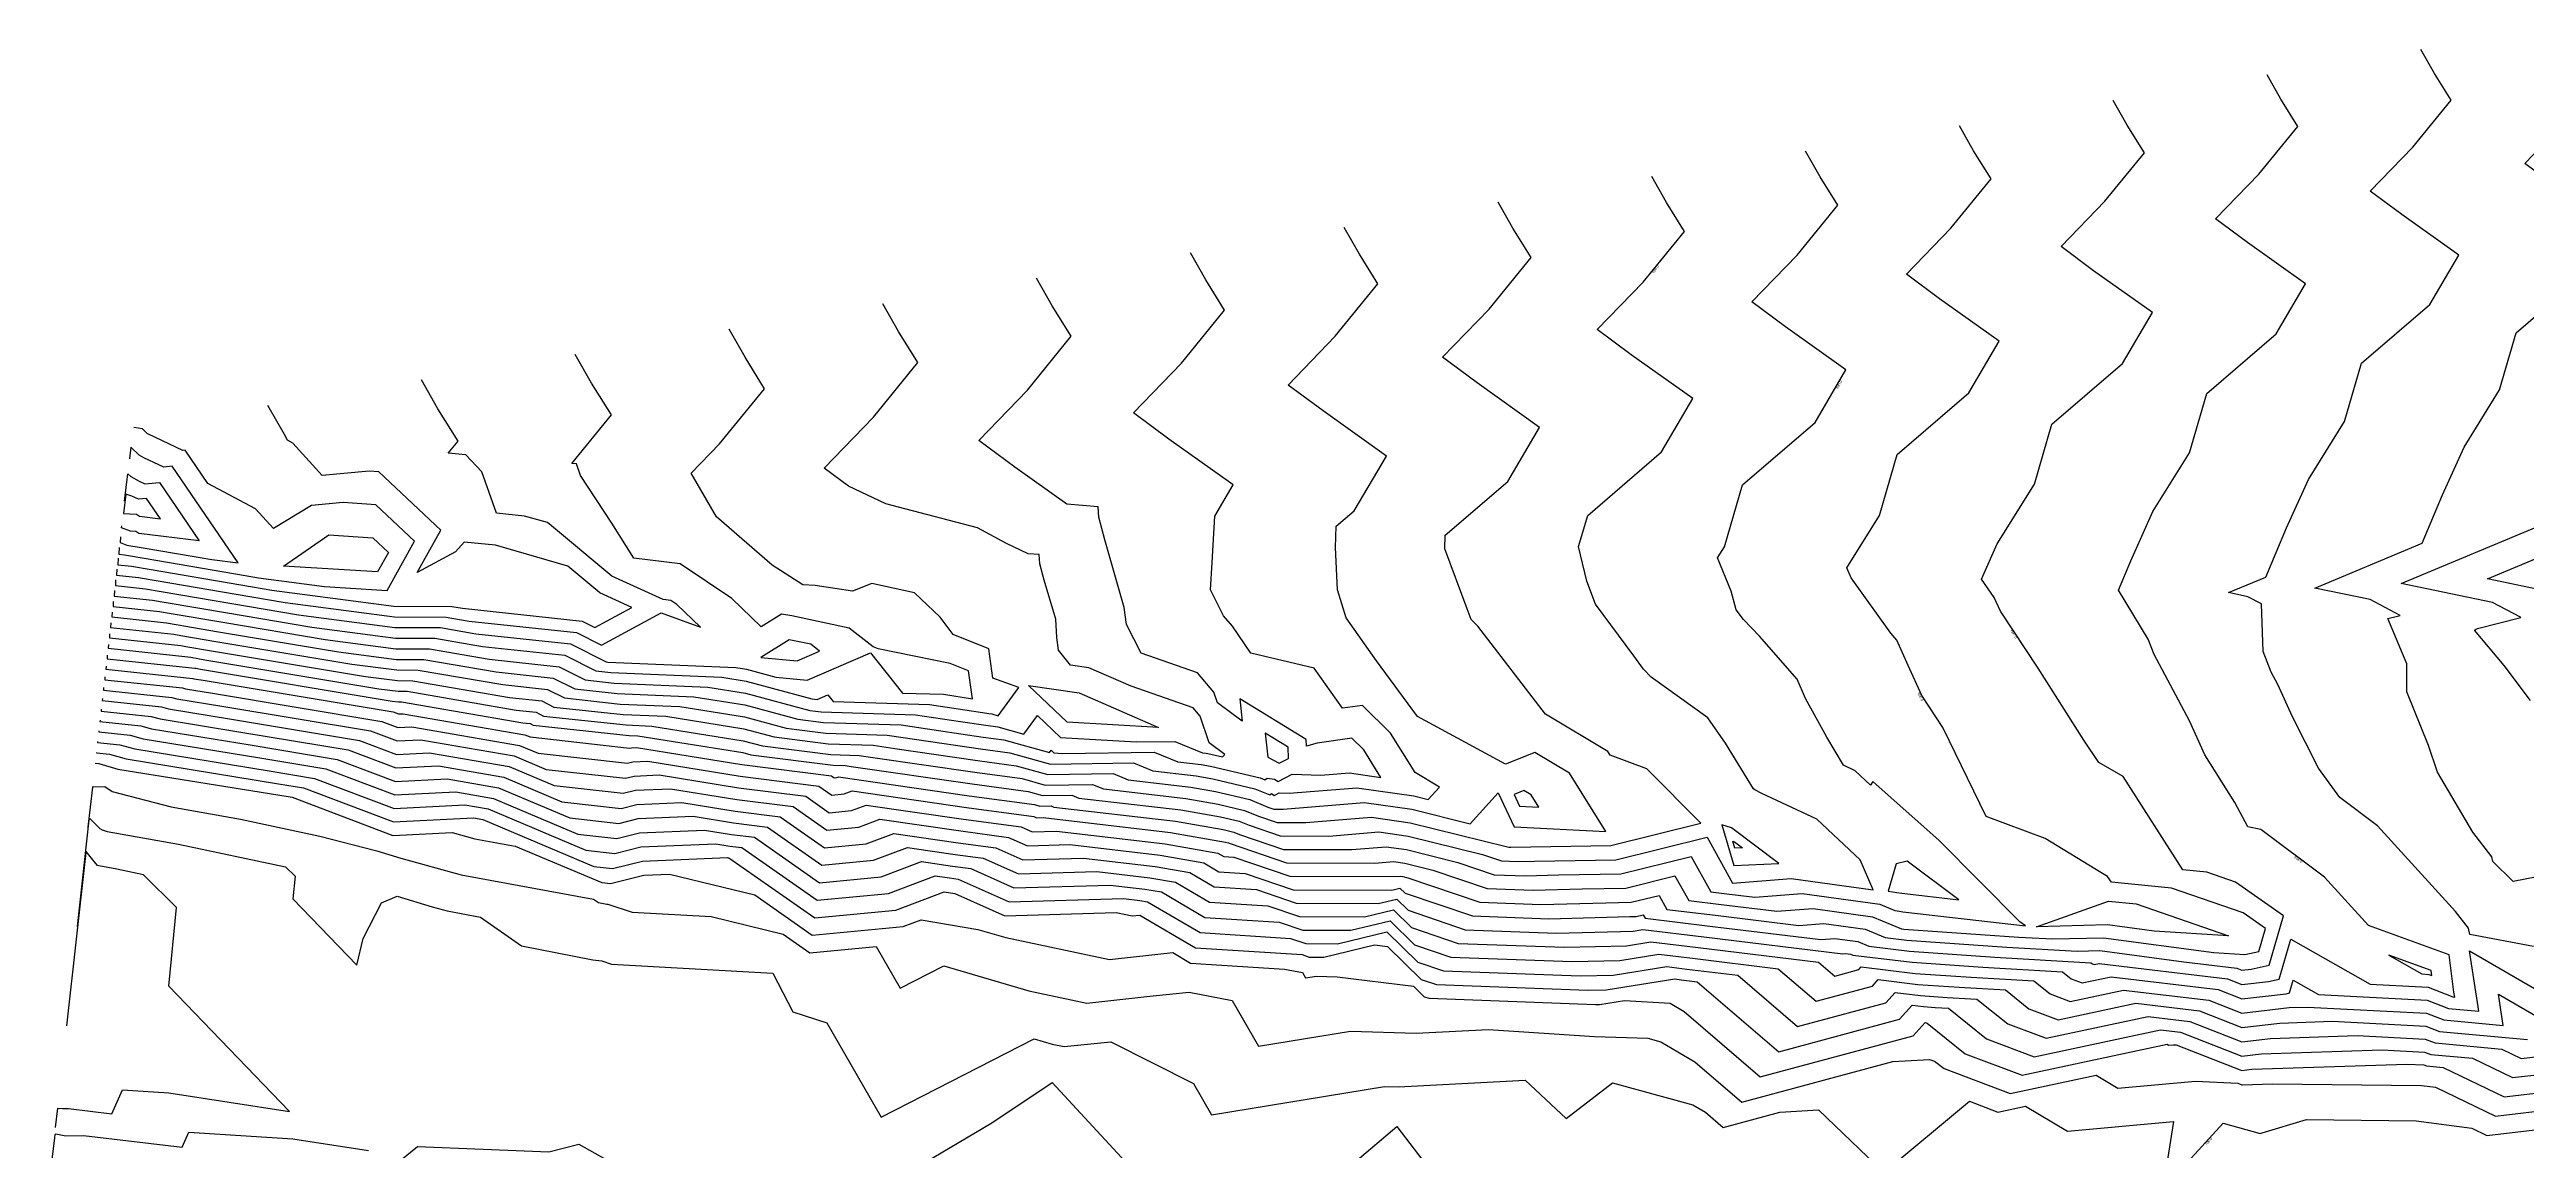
# Model space of a CAD drawing. Extents: x 1684434 to 1702565, y 997334 to 1000228.
# Drawn here: x 1697658.3 to 1698121.1, y 999621.2 to 999826.9 of the extents above; entities that cross this region are included whole.
import ezdxf

# ---------------------------------------------------------------- set-up
doc = ezdxf.new("R2010")
doc.units = 0
doc.layers.add('Default', color=7, linetype='Continuous')

msp = doc.modelspace()

# ---------------------------------------------------------------- linework, layer by layer
at = {"layer": 'Default'}
for points in [[(1698122.36, 999659.28), (1698110.47, 999661.49), (1698110.23, 999662.72), (1698107.82, 999665.83), (1698093.21, 999681.85), (1698086.21, 999687.09), (1698082.24, 999692.6), (1698077.36, 999702.17), (1698074.61, 999708.23), (1698073.37, 999710.55), (1698071.89, 999714.37), (1698071.54, 999723.3), (1698069, 999724.64), (1698065.41, 999725.39), (1698072.38, 999728.3), (1698076.25, 999737.5), (1698080.35, 999746.56), (1698087.07, 999757.4), (1698090.23, 999768.27), (1698102.99, 999779.25), (1698108.41, 999788.46), (1698097.77, 999796.04), (1698091.88, 999800.39), (1698099.82, 999808.62), (1698106.98, 999817.4), (1698103.87, 999822.4), (1698101.33, 999826.87)], [(1697668.15, 999705.62), (1697668.13, 999705.23), (1697679.19, 999704.05), (1697680.5, 999703.68), (1697692.25, 999701.77), (1697716.18, 999697.78), (1697723.11, 999695.16), (1697729.28, 999695.46), (1697744.13, 999692.9), (1697752.53, 999689.35), (1697765.47, 999687.9), (1697767.75, 999688.48), (1697774.29, 999688.75), (1697786.68, 999686.76), (1697797.2, 999685.43), (1697803.51, 999681), (1697809.49, 999681.57), (1697813.42, 999683.05), (1697828.54, 999680.87), (1697837.44, 999679.66), (1697840.99, 999678.09), (1697848.93, 999678.31), (1697865.79, 999676.35), (1697873.94, 999674.91), (1697876.77, 999673.25), (1697881.65, 999672.94), (1697890.62, 999669.87), (1697909.08, 999669.83), (1697910.59, 999670.19), (1697911.54, 999669.26), (1697924.15, 999664.99), (1697938.4, 999664.46), (1697953.52, 999664.86), (1697954.7, 999664.88), (1697956.01, 999665.21), (1697956.38, 999664.54), (1697968.46, 999663.1), (1697989.24, 999660.57), (1697991.86, 999660.77), (1697996.15, 999660.18), (1697998.22, 999659.31), (1698005.79, 999658.38), (1698021.75, 999657.28), (1698039.69, 999656.25), (1698039.96, 999656.03), (1698040.3, 999655.9), (1698041.21, 999656.1), (1698065.2, 999653.21), (1698067.89, 999652.16), (1698072.9, 999652.75), (1698074.89, 999653.18), (1698077.05, 999660.67), (1698091.87, 999652.21), (1698102.68, 999651.65), (1698107.3, 999649.85), (1698107.66, 999649.82), (1698107.51, 999650.77), (1698106.65, 999657.71), (1698091.58, 999663.19), (1698083.34, 999672.22), (1698071.42, 999681.14), (1698069.04, 999681.61), (1698066.56, 999686.18), (1698060.99, 999695.1), (1698058.12, 999701.43), (1698051.52, 999713.82), (1698050.42, 999716.67), (1698044.82, 999725.87), (1698047.12, 999731.32), (1698051.28, 999740.53), (1698058.1, 999751.54), (1698061.32, 999762.58), (1698074.28, 999773.73), (1698079.79, 999783.1), (1698068.97, 999790.8), (1698063, 999795.22), (1698071.06, 999803.58), (1698078.34, 999812.5), (1698075.17, 999817.58), (1698072.6, 999822.12)], [(1697668.38, 999707.64), (1697668.36, 999707.18), (1697681.14, 999705.81), (1697682.08, 999705.55), (1697690.49, 999704.18), (1697718.27, 999699.56), (1697723.23, 999697.68), (1697727.64, 999697.9), (1697745.1, 999694.88), (1697751.04, 999692.37), (1697765.86, 999690.72), (1697767.5, 999691.13), (1697772.16, 999691.32), (1697787, 999688.94), (1697799.59, 999687.34), (1697803.97, 999684.27), (1697808.11, 999684.67), (1697810.83, 999685.7), (1697829.06, 999683.06), (1697839.79, 999681.61), (1697841.84, 999680.7), (1697846.42, 999680.83), (1697866.75, 999678.46), (1697876.57, 999676.73), (1697877.66, 999676.1), (1697879.52, 999675.98), (1697890.02, 999672.39), (1697910.15, 999672.34), (1697910.78, 999672.39), (1697911.15, 999672.34), (1697912.08, 999672.11), (1697925.51, 999667.56), (1697936.94, 999667.13), (1697949.08, 999667.45), (1697953.76, 999667.53), (1697959, 999668.83), (1697960.47, 999666.19), (1697969.53, 999665.11), (1697985.12, 999663.21), (1697989.82, 999663.57), (1697997.53, 999662.51), (1698001.25, 999660.94), (1698005.27, 999660.45), (1698023.97, 999659.16), (1698037.1, 999658.41), (1698041.33, 999658.51), (1698057.04, 999656.39), (1698066.96, 999655.2), (1698067.89, 999654.83), (1698069.63, 999655.04), (1698072.98, 999655.77), (1698075.65, 999665.01), (1698066.72, 999671.3), (1698061.35, 999673.15), (1698056.85, 999673.59), (1698045.69, 999691.07), (1698041.19, 999693.64), (1698038.34, 999697.82), (1698029.82, 999711.27), (1698022.78, 999721.94), (1698021.64, 999724.51), (1698019.24, 999727.92), (1698022.2, 999734.49), (1698029.14, 999745.68), (1698032.41, 999756.89), (1698045.57, 999768.22), (1698051.17, 999777.74), (1698040.18, 999785.55), (1698034.11, 999790.05), (1698042.3, 999798.54), (1698049.69, 999807.6), (1698046.48, 999812.76), (1698043.86, 999817.37)], [(1697668.6, 999709.65), (1697668.58, 999709.13), (1697683.09, 999707.58), (1697683.66, 999707.42), (1697688.73, 999706.6), (1697720.37, 999701.33), (1697723.35, 999700.2), (1697725.99, 999700.33), (1697746.08, 999696.86), (1697749.55, 999695.4), (1697766.26, 999693.53), (1697767.24, 999693.77), (1697770.04, 999693.89), (1697787.32, 999691.11), (1697801.98, 999689.25), (1697804.42, 999687.55), (1697806.73, 999687.77), (1697808.25, 999688.34), (1697829.58, 999685.25), (1697842.15, 999683.56), (1697842.69, 999683.31), (1697843.91, 999683.35), (1697867.71, 999680.58), (1697878.02, 999678.76), (1697878.58, 999678.63), (1697878.87, 999678.51), (1697889.42, 999674.9), (1697905.87, 999674.86), (1697909.4, 999675.15), (1697911.48, 999674.85), (1697916.73, 999673.55), (1697926.86, 999670.12), (1697935.48, 999669.8), (1697944.64, 999670.04), (1697952.82, 999670.19), (1697961.98, 999672.45), (1697964.56, 999667.84), (1697970.61, 999667.11), (1697980.99, 999665.85), (1697987.79, 999666.38), (1697998.9, 999664.84), (1698004.28, 999662.58), (1698004.75, 999662.52), (1698026.2, 999661.04), (1698032.54, 999660.68), (1698042.04, 999660.91), (1698062.67, 999658.13), (1698068.43, 999657.78), (1698071.08, 999658.35), (1698072.31, 999662.64), (1698068.17, 999665.57), (1698054.74, 999670.19), (1698043.51, 999671.28), (1698042.81, 999672.38), (1698041.52, 999673.12), (1698031.17, 999679.43), (1698020.14, 999683.54), (1698012.01, 999700.18), (1698008.07, 999706.15), (1698005.56, 999711.81), (1698003.45, 999716.53), (1698002.31, 999717.84), (1697994.88, 999728.16), (1697994.11, 999730.04), (1698000.18, 999739.82), (1698003.49, 999751.21), (1698016.86, 999762.71), (1698022.55, 999772.37), (1698011.39, 999780.31), (1698005.22, 999784.88), (1698013.54, 999793.49), (1698021.05, 999802.7), (1698017.78, 999807.93), (1698015.12, 999812.62)], [(1698126.56, 999801.28), (1698120.77, 999805.57), (1698128.58, 999813.66)], [(1697668.83, 999711.67), (1697668.8, 999711.08), (1697685.04, 999709.35), (1697685.24, 999709.3), (1697686.96, 999709.02), (1697722.46, 999703.1), (1697723.46, 999702.72), (1697724.35, 999702.77), (1697747.06, 999698.85), (1697748.07, 999698.42), (1697766.66, 999696.34), (1697766.99, 999696.42), (1697767.91, 999696.46), (1697787.63, 999693.29), (1697804.38, 999691.17), (1697804.88, 999690.82), (1697805.35, 999690.86), (1697805.66, 999690.98), (1697830.11, 999687.45), (1697842.28, 999685.8), (1697843.32, 999685.51), (1697845.45, 999685.54), (1697845.94, 999685.34), (1697868.67, 999682.69), (1697877.55, 999681.13), (1697879.56, 999680.66), (1697880.63, 999680.22), (1697888.82, 999677.41), (1697901.58, 999677.38), (1697908.02, 999677.91), (1697911.82, 999677.37), (1697921.39, 999675), (1697928.21, 999672.69), (1697934.02, 999672.47), (1697940.19, 999672.64), (1697951.89, 999672.84), (1697964.97, 999676.07), (1697968.65, 999669.48), (1697971.68, 999669.12), (1697976.87, 999668.49), (1697985.75, 999669.18), (1698000.28, 999667.17), (1698003.08, 999665.99), (1698003.92, 999665.88), (1698004.53, 999665.77), (1698027.45, 999663.12), (1698026.39, 999663.91), (1698011.34, 999679.09), (1697998.92, 999690.11), (1697998.53, 999689.41), (1697995.65, 999692.12), (1697993.44, 999693.14), (1697990.32, 999698.4), (1697986.39, 999705.64), (1697984.8, 999709.2), (1697977.78, 999717.26), (1697974.8, 999720.37), (1697973.43, 999722.2), (1697972.48, 999725.68), (1697969.93, 999731.9), (1697971.21, 999733.96), (1697974.58, 999745.52), (1697988.15, 999757.2), (1697993.92, 999767.01), (1697982.6, 999775.07), (1697976.34, 999779.7), (1697984.79, 999788.45), (1697992.4, 999797.8), (1697989.09, 999803.11), (1697986.39, 999807.87)], [(1697669.05, 999713.68), (1697669.02, 999713.04), (1697685.42, 999711.29), (1697685.6, 999711.26), (1697686.46, 999711.11), (1697722.28, 999705.14), (1697723.48, 999704.98), (1697724.04, 999704.98), (1697746.72, 999701.06), (1697748.09, 999700.92), (1697748.61, 999700.65), (1697766.57, 999698.72), (1697768.18, 999698.65), (1697787.8, 999695.5), (1697789.29, 999695.1), (1697804.66, 999693.14), (1697806.94, 999693.07), (1697808.03, 999692.91), (1697830.63, 999689.64), (1697841.14, 999688.22), (1697843.81, 999687.47), (1697849.29, 999687.55), (1697850.57, 999687.02), (1697869.62, 999684.8), (1697877.07, 999683.49), (1697880.54, 999682.68), (1697882.39, 999681.92), (1697888.22, 999679.93), (1697897.3, 999679.91), (1697906.65, 999680.67), (1697912.15, 999679.88), (1697926.04, 999676.45), (1697929.57, 999675.26), (1697932.57, 999675.14), (1697935.75, 999675.23), (1697950.95, 999675.49), (1697967.96, 999679.7), (1697972.75, 999671.13), (1697983.71, 999671.98), (1697999.03, 999669.87), (1697996.56, 999675.48), (1697988.49, 999683.05), (1697978.19, 999687.84), (1697976.87, 999688.56), (1697976.63, 999688.71), (1697971.41, 999697.26), (1697968.09, 999702.03), (1697957.55, 999709.62), (1697956.12, 999711.11), (1697954.26, 999713.6), (1697947.15, 999723.22), (1697945.49, 999727.53), (1697943.98, 999734.03), (1697945.67, 999739.83), (1697959.44, 999751.69), (1697965.3, 999761.65), (1697953.8, 999769.83), (1697947.45, 999774.53), (1697956.03, 999783.41), (1697963.76, 999792.9), (1697960.39, 999798.29), (1697957.65, 999803.13)], [(1697669.28, 999715.7), (1697669.24, 999714.99), (1697684.1, 999713.4), (1697684.68, 999713.31), (1697687.3, 999712.86), (1697719.78, 999707.44), (1697723.38, 999706.97), (1697725.08, 999706.96), (1697745.46, 999703.44), (1697749.17, 999703.04), (1697750.56, 999702.34), (1697766, 999700.67), (1697770.8, 999700.47), (1697787.9, 999697.73), (1697791.49, 999696.76), (1697804.22, 999695.14), (1697809.56, 999694.98), (1697812.12, 999694.58), (1697831.15, 999691.83), (1697840, 999690.64), (1697844.31, 999689.44), (1697853.14, 999689.56), (1697855.19, 999688.71), (1697870.58, 999686.92), (1697876.6, 999685.86), (1697881.53, 999684.71), (1697884.16, 999683.63), (1697887.62, 999682.44), (1697893.02, 999682.43), (1697905.27, 999683.43), (1697912.49, 999682.4), (1697930.7, 999677.9), (1697930.92, 999677.82), (1697931.11, 999677.82), (1697931.31, 999677.82), (1697950.01, 999678.14), (1697966.8, 999682.29), (1697956.73, 999692.49), (1697949.89, 999695.04), (1697949.46, 999695.72), (1697937.81, 999702.66), (1697925.11, 999719.11), (1697923.88, 999720.35), (1697923.17, 999722.39), (1697918.96, 999733.56), (1697919.04, 999736.12), (1697930.73, 999746.18), (1697936.68, 999756.28), (1697925.01, 999764.59), (1697918.56, 999769.36), (1697927.27, 999778.37), (1697935.11, 999788), (1697931.7, 999793.47), (1697928.92, 999798.38)], [(1697669.5, 999717.71), (1697669.46, 999716.94), (1697682.79, 999715.52), (1697683.75, 999715.36), (1697688.13, 999714.6), (1697717.28, 999709.75), (1697723.29, 999708.96), (1697726.12, 999708.94), (1697744.21, 999705.82), (1697750.25, 999705.17), (1697752.51, 999704.02), (1697765.44, 999702.63), (1697773.42, 999702.3), (1697788, 999699.95), (1697793.69, 999698.42), (1697803.77, 999697.14), (1697812.18, 999696.88), (1697816.21, 999696.26), (1697831.67, 999694.03), (1697838.86, 999693.06), (1697844.81, 999691.4), (1697856.98, 999691.57), (1697859.81, 999690.4), (1697871.54, 999689.03), (1697876.12, 999688.22), (1697882.51, 999686.73), (1697885.92, 999685.33), (1697887.02, 999684.96), (1697888.74, 999684.95), (1697903.9, 999686.19), (1697912.83, 999684.91), (1697923.71, 999682.22), (1697928.93, 999688), (1697931.94, 999681.61), (1697949.08, 999680.79), (1697942.29, 999691.67), (1697935.78, 999695.55), (1697930.34, 999693.35), (1697913.87, 999702.26), (1697906.23, 999712.63), (1697900.56, 999720.68), (1697898.93, 999725.92), (1697898.56, 999733.85), (1697898.68, 999737.8), (1697902.02, 999740.67), (1697908.06, 999750.92), (1697896.22, 999759.34), (1697889.68, 999764.19), (1697898.51, 999773.33), (1697906.47, 999783.1), (1697903, 999788.65), (1697900.18, 999793.63)], [(1697669.72, 999719.73), (1697669.69, 999718.9), (1697681.47, 999717.64), (1697682.82, 999717.41), (1697688.97, 999716.35), (1697714.78, 999712.05), (1697723.19, 999710.94), (1697727.17, 999710.92), (1697742.95, 999708.2), (1697751.32, 999707.3), (1697754.46, 999705.71), (1697764.87, 999704.58), (1697776.03, 999704.12), (1697788.11, 999702.18), (1697795.89, 999700.08), (1697803.32, 999699.14), (1697814.8, 999698.79), (1697820.3, 999697.94), (1697832.19, 999696.22), (1697837.72, 999695.47), (1697845.3, 999693.36), (1697860.83, 999693.57), (1697864.43, 999692.08), (1697872.5, 999691.15), (1697875.65, 999690.59), (1697883.49, 999688.76), (1697886.26, 999687.62), (1697886.59, 999687.85), (1697887.11, 999687.51), (1697888.04, 999687.99), (1697889.89, 999687.92), (1697902.52, 999688.95), (1697913.16, 999687.42), (1697915.88, 999686.75), (1697917.98, 999689.07), (1697913.42, 999691.76), (1697908.85, 999699.14), (1697903.6, 999704.32), (1697899.85, 999703.79), (1697894.59, 999711.27), (1697882.72, 999714.07), (1697879.31, 999719.13), (1697877.64, 999721.09), (1697875.19, 999725.9), (1697875.5, 999731.01), (1697875.97, 999739.67), (1697879.43, 999745.56), (1697867.42, 999754.1), (1697860.79, 999759.01), (1697869.75, 999768.29), (1697877.82, 999778.2), (1697874.31, 999783.83), (1697871.45, 999788.88)], [(1697669.95, 999721.74), (1697669.91, 999720.85), (1697680.15, 999719.75), (1697681.9, 999719.47), (1697689.81, 999718.1), (1697712.28, 999714.35), (1697723.1, 999712.93), (1697728.21, 999712.91), (1697741.69, 999710.58), (1697752.4, 999709.43), (1697756.41, 999707.39), (1697764.3, 999706.54), (1697778.65, 999705.94), (1697788.21, 999704.41), (1697798.1, 999701.74), (1697802.87, 999701.14), (1697817.42, 999700.69), (1697824.39, 999699.62), (1697832.72, 999698.41), (1697836.59, 999697.89), (1697845.1, 999695.52), (1697845.39, 999695.93), (1697845.9, 999695.44), (1697847.56, 999695.35), (1697864.67, 999695.58), (1697869.06, 999693.77), (1697873.45, 999693.26), (1697875.17, 999692.96), (1697884.48, 999690.78), (1697885.36, 999690.42), (1697885.77, 999690.71), (1697887.16, 999690.54), (1697887.81, 999690.11), (1697890.47, 999691.5), (1697895.8, 999691.27), (1697901.15, 999691.71), (1697907.02, 999690.87), (1697903.82, 999696.02), (1697901.6, 999698.21), (1697895.11, 999697.29), (1697893.1, 999696.72), (1697893.07, 999697.97), (1697880.69, 999705.53), (1697881.12, 999701.37), (1697876.49, 999704.8), (1697875.81, 999706.81), (1697872.78, 999710.38), (1697862.22, 999714.06), (1697859.47, 999719.46), (1697859.03, 999722.64), (1697855.44, 999735.26), (1697854.33, 999739.52), (1697854.2, 999741.45), (1697848.35, 999741.95), (1697838.63, 999748.86), (1697831.9, 999753.84), (1697840.99, 999763.25), (1697849.18, 999773.3), (1697845.61, 999779.01), (1697842.71, 999784.13)], [(1698131.44, 999673.9), (1698118.61, 999671.4), (1698114.77, 999675.14), (1698114.6, 999676.04), (1698111.05, 999680.62), (1698104.44, 999691.84), (1698102.78, 999696.83), (1698098.72, 999706.85), (1698098.73, 999712.09), (1698095.19, 999720.56), (1698097.47, 999721.14), (1698097.45, 999721.15), (1698091.87, 999724.09), (1698081.53, 999726.24), (1698101.58, 999734.63), (1698105.39, 999743.68), (1698109.42, 999752.59), (1698116.03, 999763.26), (1698119.15, 999773.95), (1698131.7, 999784.76)], [(1697670.17, 999723.76), (1697670.13, 999722.8), (1697678.84, 999721.87), (1697680.97, 999721.52), (1697690.65, 999719.85), (1697709.78, 999716.66), (1697723, 999714.92), (1697729.25, 999714.89), (1697740.44, 999712.96), (1697753.48, 999711.56), (1697758.36, 999709.07), (1697763.74, 999708.49), (1697781.27, 999707.76), (1697788.31, 999706.63), (1697800.3, 999703.4), (1697802.42, 999703.13), (1697820.04, 999702.59), (1697828.48, 999701.29), (1697833.24, 999700.61), (1697835.45, 999700.31), (1697840.31, 999698.95), (1697842.85, 999702.41), (1697847.16, 999698.31), (1697861.28, 999697.49), (1697868.52, 999697.59), (1697873.68, 999695.46), (1697874.41, 999695.37), (1697874.7, 999695.32), (1697877.42, 999694.69), (1697877.85, 999695.13), (1697874.92, 999697.3), (1697873.23, 999702.34), (1697871.95, 999703.85), (1697860.34, 999707.9), (1697852.48, 999711.35), (1697849.04, 999711.84), (1697846.8, 999714.62), (1697846.46, 999717.01), (1697846.27, 999720.43), (1697844.11, 999727.75), (1697843.31, 999730.79), (1697843.2, 999732.49), (1697841.14, 999732.65), (1697837.06, 999734.56), (1697831.63, 999737.52), (1697816.9, 999741.34), (1697814.5, 999741.98), (1697807.55, 999745.31), (1697803.02, 999748.67), (1697812.23, 999758.21), (1697820.53, 999768.4), (1697816.92, 999774.19), (1697813.97, 999779.38)], [(1697670.4, 999725.77), (1697670.35, 999724.75), (1697677.52, 999723.99), (1697680.04, 999723.57), (1697691.49, 999721.59), (1697707.29, 999718.96), (1697722.91, 999716.91), (1697730.29, 999716.87), (1697739.18, 999715.34), (1697754.55, 999713.69), (1697760.32, 999710.76), (1697763.17, 999710.45), (1697783.88, 999709.58), (1697788.41, 999708.86), (1697800.72, 999705.54), (1697801.69, 999705.45), (1697803.66, 999706.3), (1697804.66, 999705.05), (1697822.66, 999704.5), (1697832.57, 999702.97), (1697833.76, 999702.8), (1697834.31, 999702.73), (1697835.53, 999702.39), (1697839.37, 999707.64), (1697834.54, 999709.44), (1697833.75, 999714.89), (1697827.1, 999717.56), (1697824.66, 999720.81), (1697819.9, 999725.35), (1697811.91, 999727.1), (1697808.28, 999725.64), (1697801.33, 999726.73), (1697799.01, 999726.83), (1697793.31, 999730.55), (1697782.9, 999739.56), (1697778.18, 999747.69), (1697783.47, 999753.17), (1697791.88, 999763.5), (1697788.22, 999769.37), (1697785.24, 999774.63)], [(1697670.62, 999727.79), (1697670.57, 999726.71), (1697676.21, 999726.1), (1697679.12, 999725.63), (1697692.32, 999723.34), (1697704.79, 999721.27), (1697722.81, 999718.89), (1697731.33, 999718.85), (1697737.92, 999717.71), (1697755.63, 999715.81), (1697762.27, 999712.44), (1697762.6, 999712.4), (1697786.5, 999711.41), (1697788.51, 999711.08), (1697793.98, 999709.61), (1697799.84, 999709.05), (1697811.66, 999714.14), (1697817.67, 999706.63), (1697825.28, 999706.4), (1697830.72, 999705.56), (1697829.97, 999710.8), (1697826.55, 999712.17), (1697813.1, 999714.87), (1697812.18, 999715.26), (1697807.68, 999718.78), (1697796.95, 999721.09), (1697795.06, 999721.36), (1697791.26, 999719.03), (1697785.73, 999724.29), (1697776.13, 999730.76), (1697767.42, 999731.86), (1697763.34, 999738.36), (1697757.48, 999747.26), (1697756.71, 999749.43), (1697755.84, 999749.52), (1697763.24, 999758.6), (1697759.53, 999764.55), (1697756.5, 999769.88)], [(1697670.85, 999729.8), (1697670.79, 999728.66), (1697674.89, 999728.22), (1697678.19, 999727.68), (1697693.16, 999725.09), (1697702.29, 999723.57), (1697722.72, 999720.88), (1697732.38, 999720.83), (1697736.67, 999720.09), (1697756.71, 999717.94), (1697761.42, 999715.55), (1697772.58, 999721.62), (1697779.91, 999718.95), (1697775.49, 999723.15), (1697774.36, 999723.91), (1697772.95, 999724.09), (1697763.32, 999728.48), (1697751.29, 999738.47), (1697747, 999739.71), (1697741.76, 999740.23), (1697739.02, 999747.96), (1697736.06, 999751.12), (1697732.75, 999751.43), (1697734.59, 999753.7), (1697730.83, 999759.73), (1697727.77, 999765.13)], [(1697671.07, 999731.82), (1697671.01, 999730.61), (1697673.58, 999730.34), (1697677.27, 999729.73), (1697694, 999726.84), (1697699.79, 999725.87), (1697722.62, 999722.87), (1697733.42, 999722.81), (1697735.41, 999722.47), (1697757.78, 999720.07), (1697760.14, 999718.87), (1697767.04, 999722.63), (1697761.09, 999725.34), (1697755.08, 999730.33), (1697741.6, 999734.25), (1697735.77, 999734.82), (1697734.12, 999733), (1697726.97, 999729.17), (1697731.38, 999737.09), (1697719.77, 999747.94), (1697718.02, 999748.06), (1697709.18, 999747.25), (1697703.73, 999753.3), (1697702.76, 999753.9), (1697702.14, 999754.91), (1697699.03, 999760.39)], [(1697671.3, 999733.83), (1697671.24, 999732.56), (1697672.26, 999732.45), (1697676.34, 999731.79), (1697694.84, 999728.58), (1697697.29, 999728.18), (1697709.66, 999726.55), (1697721.37, 999725.82), (1697726.48, 999735.01), (1697719.23, 999741.79), (1697713.11, 999742.21), (1697707.22, 999741.67), (1697700.1, 999737.35), (1697696.77, 999741.05), (1697687.84, 999745.77), (1697683.59, 999752), (1697683.2, 999751.96), (1697676.74, 999754.99), (1697676.6, 999755.07), (1697675.63, 999756.01), (1697674.05, 999756.25)], [(1697671.52, 999735.84), (1697671.47, 999734.78), (1697672.74, 999734.28), (1697675.41, 999733.84), (1697688.6, 999731.56), (1697693.51, 999730.97), (1697681.19, 999749), (1697679.64, 999748.84), (1697675.87, 999750.61), (1697675.02, 999751.07), (1697673.49, 999752.56), (1697673.23, 999750.4)], [(1697672.29, 999742.49), (1697672.9, 999747.58), (1697673.43, 999747.07), (1697675, 999746.22), (1697676.08, 999745.72), (1697678.79, 999746), (1697686.25, 999735.09), (1697674.96, 999736.44), (1697674.42, 999736.83), (1697673.38, 999736.87), (1697671.73, 999737.52), (1697671.75, 999737.86)], [(1698137.59, 999722.99), (1698113.77, 999727.95), (1698159.98, 999747.28)], [(1697676.4, 999743), (1697674.9, 999742.84), (1697673.66, 999743.39), (1697672.53, 999743.82), (1697672.1, 999740.18), (1697673.3, 999740.14), (1697674.52, 999740.07), (1697675.06, 999739.68), (1697678.99, 999739.2), (1697676.4, 999743)], [(1698121.85, 999705.25), (1698116.91, 999711.8), (1698111.36, 999718.39), (1698111.9, 999718.7), (1698120.04, 999720.77), (1698119.95, 999720.79), (1698114.73, 999723.54), (1698097.65, 999727.1), (1698130.78, 999740.95)], [(1697721.59, 999732.92), (1697719.54, 999729.25), (1697701.99, 999730.34), (1697710.43, 999736.2), (1697718.68, 999735.64), (1697721.59, 999732.92)], [(1697800.49, 999715.75), (1697797.07, 999716.48), (1697796.47, 999716.57), (1697791.15, 999713.3), (1697797.99, 999712.65), (1697802.16, 999714.44), (1697800.49, 999715.75)], [(1697865.46, 999700.18), (1697848.41, 999701.17), (1697841.21, 999708.03), (1697850.67, 999706.68), (1697865.46, 999700.18)], [(1697667.7, 999701.59), (1697667.69, 999701.32), (1697675.3, 999700.51), (1697677.35, 999699.93), (1697695.78, 999696.94), (1697711.99, 999694.24), (1697722.88, 999690.12), (1697732.57, 999690.59), (1697742.17, 999688.93), (1697755.5, 999683.31), (1697764.67, 999682.28), (1697768.27, 999683.18), (1697778.54, 999683.61), (1697786.04, 999682.41), (1697792.41, 999681.6), (1697802.6, 999674.46), (1697812.25, 999675.38), (1697818.59, 999677.77), (1697827.5, 999676.48), (1697832.74, 999675.77), (1697839.29, 999672.86), (1697853.94, 999673.28), (1697863.88, 999672.12), (1697868.68, 999671.28), (1697875.01, 999667.56), (1697885.91, 999666.87), (1697891.82, 999664.85), (1697903.98, 999664.82), (1697909.37, 999666.11), (1697912.74, 999662.81), (1697921.45, 999659.86), (1697941.32, 999659.12), (1697952.91, 999659.43), (1697957.48, 999660.14), (1697966.32, 999659.08), (1697988.78, 999656.35), (1697991.82, 999653.75), (1697996.31, 999654.95), (1697996.78, 999655.48), (1698006.84, 999654.25), (1698017.29, 999653.53), (1698029.04, 999652.85), (1698032.05, 999650.44), (1698035.81, 999649.01), (1698045.8, 999651.14), (1698061.7, 999649.22), (1698067.89, 999646.81), (1698076.76, 999647.86), (1698080.16, 999647.97), (1698102.42, 999646.81), (1698105.66, 999645.55), (1698116.72, 999644.54), (1698115.82, 999650.35), (1698125.92, 999644.5)], [(1697667.93, 999703.61), (1697667.91, 999703.27), (1697677.25, 999702.28), (1697678.93, 999701.81), (1697694.02, 999699.35), (1697714.08, 999696.01), (1697722.99, 999692.64), (1697730.92, 999693.03), (1697743.15, 999690.92), (1697754.01, 999686.33), (1697765.07, 999685.09), (1697768.01, 999685.83), (1697776.41, 999686.18), (1697786.36, 999684.58), (1697794.8, 999683.51), (1697803.06, 999677.73), (1697810.87, 999678.47), (1697816, 999680.41), (1697828.02, 999678.67), (1697835.09, 999677.72), (1697840.14, 999675.47), (1697851.44, 999675.8), (1697864.84, 999674.23), (1697871.31, 999673.09), (1697875.89, 999670.41), (1697883.78, 999669.91), (1697891.22, 999667.36), (1697906.53, 999667.32), (1697909.98, 999668.15), (1697912.14, 999666.04), (1697922.8, 999662.42), (1697939.86, 999661.79), (1697954.17, 999662.17), (1697956, 999662.46), (1697967.39, 999661.09), (1697993.37, 999657.93), (1697993.9, 999657.97), (1697994.77, 999657.85), (1697995.18, 999657.67), (1698006.31, 999656.32), (1698019.52, 999655.41), (1698034.36, 999654.55), (1698036, 999653.24), (1698038.06, 999652.46), (1698043.5, 999653.62), (1698063.45, 999651.21), (1698067.89, 999649.48), (1698076.16, 999650.46), (1698076.8, 999650.6), (1698077.48, 999652.98), (1698082.2, 999650.29), (1698102.55, 999649.23), (1698106.48, 999647.7), (1698112.19, 999647.18), (1698110.43, 999658.44), (1698130.01, 999647.1)], [(1697667.26, 999697.57), (1697667.25, 999697.42), (1697671.4, 999696.97), (1697674.19, 999696.19), (1697699.31, 999692.11), (1697707.8, 999690.69), (1697722.64, 999685.08), (1697735.85, 999685.72), (1697740.22, 999684.97), (1697758.47, 999677.26), (1697763.87, 999676.66), (1697768.78, 999677.88), (1697782.79, 999678.47), (1697785.4, 999678.05), (1697787.62, 999677.77), (1697801.69, 999667.91), (1697815.01, 999669.18), (1697823.76, 999672.48), (1697826.45, 999672.09), (1697828.04, 999671.88), (1697837.59, 999667.63), (1697858.96, 999668.24), (1697861.97, 999667.89), (1697863.42, 999667.64), (1697873.25, 999661.88), (1697890.16, 999660.8), (1697893.02, 999659.82), (1697898.89, 999659.8), (1697908.14, 999662.03), (1697913.93, 999656.35), (1697918.74, 999654.72), (1697944.24, 999653.78), (1697950.4, 999653.94), (1697960.44, 999655.52), (1697964.18, 999655.07), (1697973.69, 999653.91), (1697984.87, 999644.32), (1698001.4, 999648.77), (1698003.11, 999650.69), (1698007.88, 999650.11), (1698012.83, 999649.77), (1698018.4, 999649.45), (1698024.14, 999644.85), (1698031.32, 999642.12), (1698050.39, 999646.18), (1698058.2, 999645.24), (1698067.89, 999641.46), (1698073.26, 999642.09), (1698089.45, 999642.64), (1698102.17, 999641.98), (1698104.02, 999641.25), (1698116.45, 999640.12), (1698120.07, 999638.37), (1698122.79, 999638.69)], [(1697667.48, 999699.58), (1697667.47, 999699.37), (1697673.35, 999698.74), (1697675.77, 999698.06), (1697697.54, 999694.52), (1697709.89, 999692.47), (1697722.76, 999687.6), (1697734.21, 999688.16), (1697741.2, 999686.95), (1697756.98, 999680.28), (1697764.27, 999679.47), (1697768.52, 999680.53), (1697780.67, 999681.04), (1697785.72, 999680.23), (1697790.01, 999679.68), (1697802.15, 999671.18), (1697813.63, 999672.28), (1697821.17, 999675.13), (1697826.97, 999674.29), (1697830.39, 999673.83), (1697838.44, 999670.25), (1697856.45, 999670.76), (1697862.92, 999670.01), (1697866.05, 999669.46), (1697874.13, 999664.72), (1697888.04, 999663.83), (1697892.42, 999662.33), (1697901.44, 999662.31), (1697908.75, 999664.07), (1697913.33, 999659.58), (1697920.1, 999657.29), (1697942.78, 999656.45), (1697951.66, 999656.68), (1697958.96, 999657.83), (1697965.25, 999657.08), (1697981.23, 999655.13), (1697988.35, 999649.03), (1697998.86, 999651.86), (1697999.95, 999653.08), (1698007.36, 999652.18), (1698015.06, 999651.65), (1698023.72, 999651.15), (1698028.09, 999647.64), (1698033.56, 999645.56), (1698048.09, 999648.66), (1698059.95, 999647.23), (1698067.89, 999644.13), (1698075.01, 999644.97), (1698084.8, 999645.3), (1698102.3, 999644.39), (1698104.84, 999643.4), (1698121.26, 999641.9)], [(1697889.77, 999694.43), (1697889.72, 999696.51), (1697885.42, 999699.14), (1697885.88, 999694.63), (1697888.04, 999693.53), (1697889.77, 999694.43)], [(1697666.81, 999693.54), (1697666.81, 999693.51), (1697667.5, 999693.44), (1697671.04, 999692.44), (1697702.83, 999687.28), (1697703.61, 999687.15), (1697722.41, 999680.04), (1697733.51, 999680.58), (1697737.73, 999679.41), (1697745.29, 999678.03), (1697761.44, 999671.21), (1697763.07, 999671.03), (1697769.29, 999672.59), (1697774.1, 999672.79), (1697790.02, 999668.91), (1697800.78, 999661.37), (1697817.77, 999662.99), (1697821.16, 999664.27), (1697831.7, 999662.48), (1697836.93, 999660.94), (1697856.34, 999656.84), (1697868.17, 999658.13), (1697871.48, 999656.19), (1697889.02, 999655.07), (1697892.39, 999654.43), (1697892.97, 999653.43), (1697894.98, 999653.76), (1697898.85, 999653.63), (1697913.13, 999651.85), (1697915.13, 999649.9), (1697916.04, 999649.59), (1697947.15, 999648.44), (1697947.88, 999648.46), (1697952.57, 999649.19), (1697961.06, 999648.67), (1697963.68, 999647.11), (1697977.92, 999634.9), (1698006.48, 999642.59), (1698008.72, 999645.09), (1698009.09, 999644.97), (1698016.22, 999639.25), (1698026.82, 999635.22), (1698053.93, 999641), (1698054.19, 999640.85), (1698055.1, 999640.93), (1698055.59, 999640.91), (1698067.89, 999636.11), (1698069.76, 999636.33), (1698098.73, 999637.3), (1698101.91, 999637.14), (1698102.37, 999636.96), (1698105.48, 999636.67), (1698116.88, 999631.18), (1698125.43, 999632.19)], [(1697667.03, 999695.55), (1697667.03, 999695.46), (1697669.45, 999695.21), (1697672.61, 999694.32), (1697701.07, 999689.69), (1697705.7, 999688.92), (1697722.53, 999682.56), (1697737.5, 999683.29), (1697739.24, 999682.98), (1697759.95, 999674.24), (1697763.47, 999673.84), (1697769.04, 999675.24), (1697784.92, 999675.9), (1697785.08, 999675.87), (1697785.22, 999675.86), (1697801.24, 999664.64), (1697816.39, 999666.08), (1697825.43, 999669.5), (1697827.43, 999669.16), (1697836.75, 999665.02), (1697857.56, 999665.61), (1697860.57, 999664.98), (1697861.96, 999665.13), (1697872.36, 999659.03), (1697892.29, 999657.76), (1697893.62, 999657.31), (1697896.35, 999657.3), (1697905.82, 999659.58), (1697908.26, 999659.27), (1697914.53, 999653.13), (1697917.39, 999652.16), (1697945.69, 999651.11), (1697949.14, 999651.2), (1697961.92, 999653.21), (1697963.11, 999653.06), (1697966.14, 999652.69), (1697981.39, 999639.61), (1698003.94, 999645.68), (1698006.28, 999648.3), (1698008.4, 999648.05), (1698010.6, 999647.89), (1698013.07, 999647.75), (1698020.18, 999642.05), (1698029.07, 999638.67), (1698052.68, 999643.7), (1698056.45, 999643.25), (1698067.89, 999638.79), (1698071.51, 999639.21), (1698094.09, 999639.97), (1698102.04, 999639.56), (1698103.19, 999639.11), (1698110.96, 999638.4), (1698118.48, 999634.77), (1698124.11, 999635.44)], [(1697665.5, 999681.59), (1697666.34, 999689.06), (1697666.36, 999689.15), (1697666.42, 999689.1), (1697668.6, 999689.15), (1697669.95, 999688.23), (1697681.01, 999685.37), (1697693.94, 999683.07), (1697708.79, 999679.9), (1697719.45, 999677.13), (1697723.89, 999675.77), (1697735.16, 999672.66), (1697759.91, 999668.15), (1697760.81, 999667.51), (1697762.38, 999667.21), (1697762.58, 999667.18), (1697767.1, 999665.7), (1697781.88, 999664.87), (1697795.33, 999661.6), (1697800.32, 999658.1), (1697812.7, 999659.27), (1697817.18, 999651.48), (1697825.35, 999655.67), (1697841.26, 999650.99), (1697852.1, 999648.7), (1697863.86, 999649.98), (1697871.19, 999650.72), (1697879.23, 999649.2), (1697884.17, 999640.64), (1697901.35, 999643.45), (1697913.63, 999643.06), (1697927.13, 999643.77), (1697946.93, 999642.47), (1697956.9, 999642.15), (1697959.34, 999641.49), (1697965.68, 999637.71), (1697974.44, 999630.19), (1698002.7, 999637.8), (1698009.51, 999638.19), (1698010.49, 999637.88), (1698012.27, 999636.46), (1698024.58, 999631.78), (1698040.7, 999635.21), (1698044.75, 999632.81), (1698059.25, 999634.12), (1698067.12, 999633.74), (1698067.89, 999633.44), (1698068.01, 999633.45), (1698073.57, 999633.64), (1698101.49, 999633.33), (1698104.09, 999632.98), (1698115.29, 999627.58), (1698126.75, 999628.94)], [(1697933.75, 999688.43), (1697931.91, 999687.69), (1697932.94, 999685.49), (1697936.55, 999685.32), (1697935.12, 999687.61), (1697933.75, 999688.43)], [(1697663.48, 999663.02), (1697665.7, 999682.93), (1697665.77, 999683.18), (1697665.83, 999683.12), (1697667.66, 999681.35), (1697668.12, 999681.06), (1697669.01, 999680.79), (1697682.39, 999678.41), (1697702.37, 999674.14), (1697704.14, 999672.4), (1697703.71, 999668.19), (1697715.69, 999655.76), (1697716.86, 999660.77), (1697720.3, 999667.44), (1697723.21, 999668.69), (1697729.77, 999666.68), (1697732.58, 999665.91), (1697738.77, 999664.78), (1697746.43, 999659.37), (1697759.79, 999656.8), (1697761.47, 999656.59), (1697763.28, 999656), (1697793.41, 999654.31), (1697797.18, 999647.06), (1697803.51, 999645), (1697813.64, 999627.36), (1697842.23, 999642.03), (1697845.58, 999641.05), (1697847.86, 999640.56), (1697850.34, 999640.83), (1697856.58, 999641.46), (1697872, 999633.7), (1697875.38, 999627.85), (1697907.71, 999633.14), (1697910.3, 999633.06), (1697933.97, 999634.31), (1697941.64, 999627.14), (1697950.32, 999633.79), (1697965.3, 999629.72), (1697967.68, 999628.3), (1697970.96, 999625.48), (1697981.56, 999628.33), (1697988.8, 999628.75), (1698001, 999617.02), (1698017.03, 999630.35), (1698022.33, 999628.33), (1698027.46, 999629.43), (1698035.31, 999624.77), (1698055.1, 999626.56), (1698053.16, 999613.93), (1698064.42, 999626.24), (1698071.33, 999624.32), (1698071.72, 999624.45), (1698079.99, 999626.96), (1698100.49, 999626.73), (1698110.89, 999625.33), (1698113.69, 999623.99), (1698123.69, 999625.17)], [(1697972.56, 999681.44), (1697970.75, 999681.99), (1697972.96, 999674.4), (1697981.36, 999674.79), (1697972.56, 999681.44)], [(1697972.8, 999678.94), (1697973.1, 999678.85), (1697974.57, 999677.74), (1697973.17, 999677.67), (1697972.8, 999678.94)], [(1697659.38, 999625.44), (1697659.81, 999629.06), (1697660.7, 999628.98), (1697661.8, 999629.01), (1697669.92, 999628.03), (1697671.9, 999632.48), (1697680.53, 999631.93), (1697703.08, 999628.43), (1697680.53, 999651.86), (1697682.02, 999666.58), (1697675.82, 999672.68), (1697670.83, 999673.75), (1697667.49, 999674.34), (1697667.23, 999674.42), (1697666.35, 999675.44), (1697665.12, 999677), (1697665.07, 999676.81), (1697661.46, 999644.44)], [(1698005.34, 999675.2), (1698003.3, 999674.7), (1698001.84, 999669.59), (1698003.4, 999669.38), (1698004.36, 999669.21), (1698015.01, 999667.98), (1698005.34, 999675.2)], [(1698051.48, 999662.13), (1698042.76, 999663.3), (1698029.54, 999662.98), (1698042.99, 999667.73), (1698048.13, 999667.23), (1698065.41, 999661.28), (1698051.48, 999662.13)], [(1698103.27, 999654.78), (1698095.38, 999657.65), (1698101.54, 999654.14), (1698102.81, 999654.07), (1698103.39, 999653.84), (1698103.27, 999654.78)], [(1697815.7, 999615.32), (1697834.36, 999626.34), (1697845.61, 999633.87), (1697866.92, 999610.82)], [(1697658.27, 999615.52), (1697659.23, 999623.52), (1697659.31, 999624.14), (1697659.45, 999624.26), (1697661.29, 999623.87), (1697664.61, 999623.99), (1697683.05, 999621.77), (1697684.3, 999624.59), (1697703.7, 999623.36), (1697717.89, 999621.16)], [(1697722.7, 999618.42), (1697727.01, 999621.89), (1697751.56, 999620.92), (1697757.16, 999622.34), (1697766.71, 999616.97)], [(1697902.2, 999619.07), (1697909.98, 999625.62), (1697927.65, 999602.62)]]:
    msp.add_lwpolyline(points, dxfattribs=at)

# ---------------------------------------------------------------- texts
for s, rotation, p in [(' 694.0', 50.8318, (1697957.85, 999784.87)), (' 695.0', 59.5153, (1697992.29, 999763.25)), (' 697.0', 303.4017, (1698024.53, 999718.38)), (' 696.0', 293.8884, (1698007.23, 999706.81)), (' 698.0', 323.1977, (1698077.44, 999676)), (' 706.0', 47.5735, (1698061.13, 999621.9))]:
    msp.add_text(s, height=0.5, rotation=rotation, dxfattribs=at).set_placement(p)

doc.saveas('drawing.dxf')
